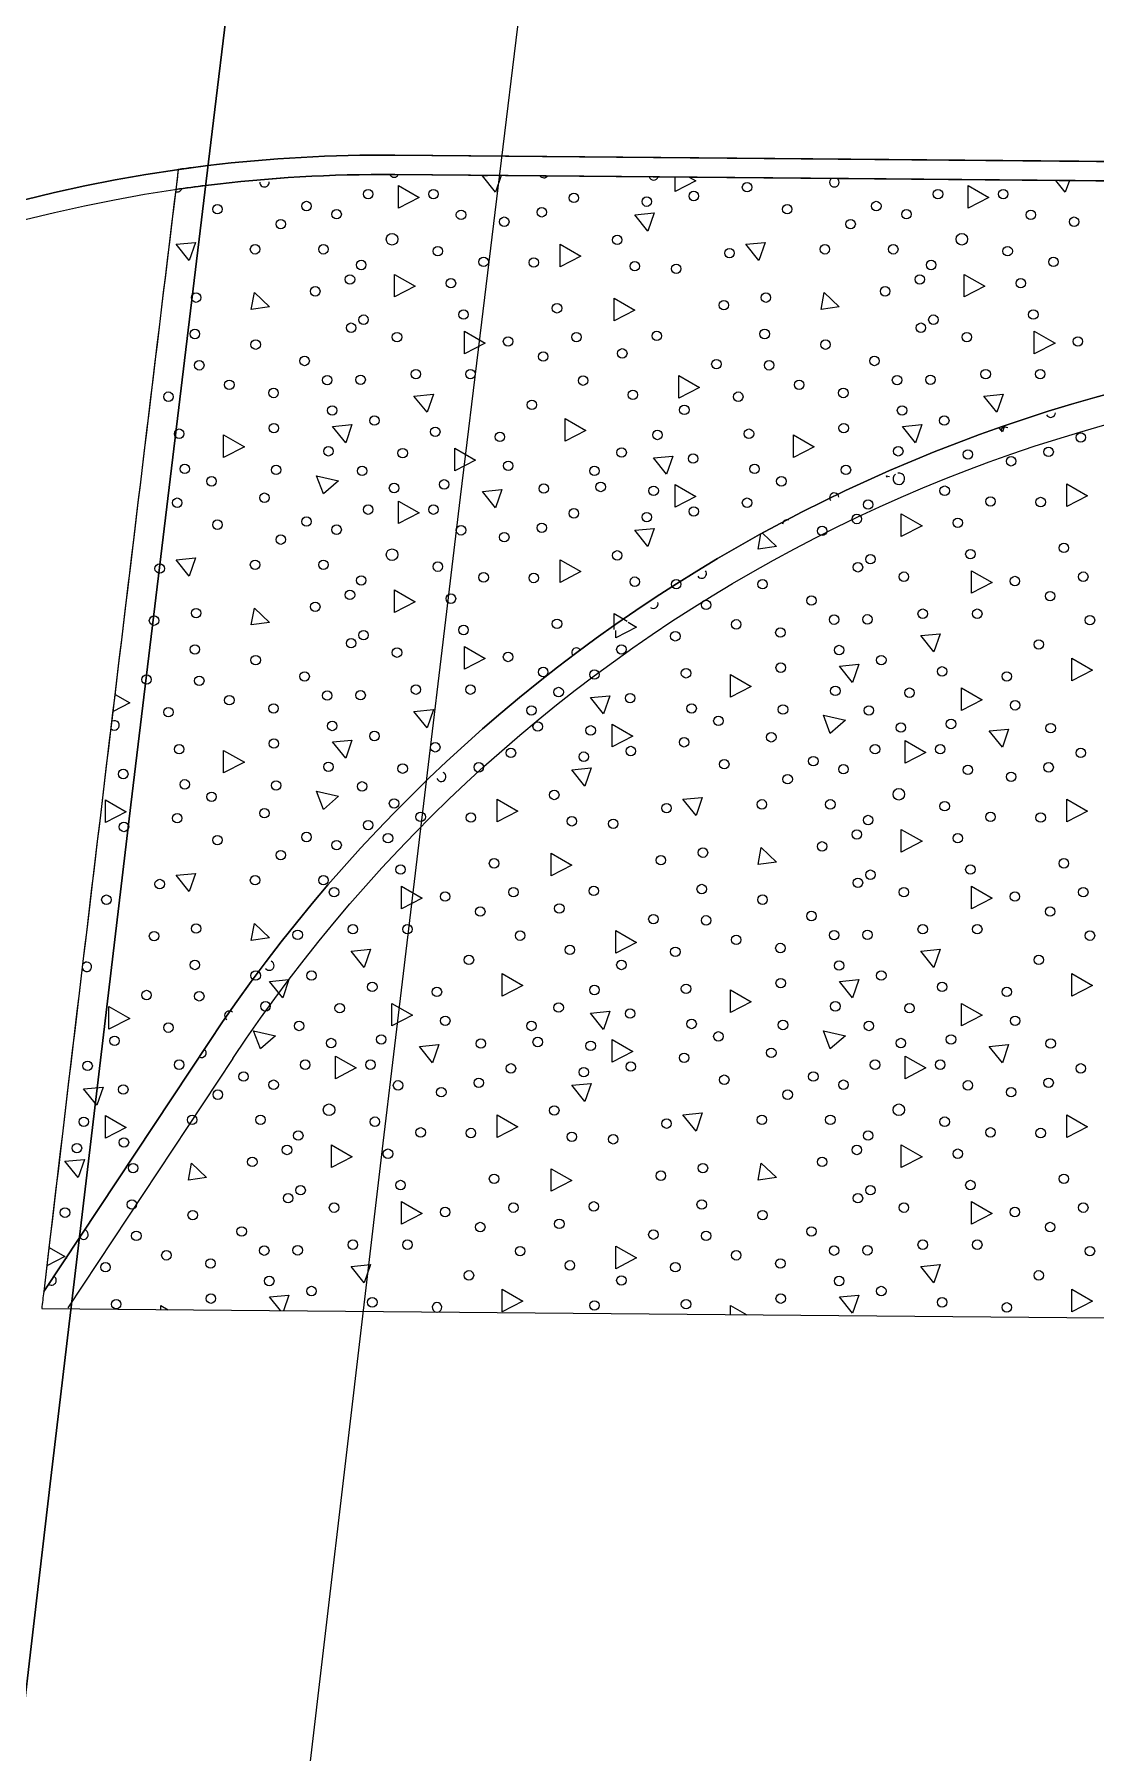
# Model space of a CAD drawing. Extents: x 2536801 to 2538856, y 7112140 to 7131569.
# Drawn here: x 2538211.4 to 2538247.9, y 7129080.9 to 7129140 of the extents above; entities that cross this region are included whole.
import ezdxf

# ---------------------------------------------------------------- set-up
doc = ezdxf.new("R2010")
doc.units = 0
doc.header["$LTSCALE"] = 100
doc.header["$MEASUREMENT"] = 0
for name, color, linetype, lineweight in [('D_BOC_XST', 4, 'Continuous', 13), ('D_EOS_ML', 7, 'Continuous', 30), ('D_EOT_ML', 7, 'Continuous', 13), ('D_FOC_XST', 4, 'Continuous', 30), ('D_RIPRAP_1', 7, 'Continuous', 0)]:
    doc.layers.add(name, color=color, linetype=linetype, lineweight=lineweight)

msp = doc.modelspace()

# ---------------------------------------------------------------- linework, layer by layer
at = {"layer": 'D_BOC_XST', "lineweight": 0}
msp.add_line((2538223.747, 7129135.167), (2538357.661, 7129133.989), dxfattribs=at)
at = {"layer": 'D_BOC_XST', "lineweight": 0, "flags": 128}
msp.add_lwpolyline([(2538357.661, 7129133.989), (2538223.748, 7129135.167)], dxfattribs=at)
at = {"layer": 'D_BOC_XST', "lineweight": 0, "extrusion": (0, 0, -1)}
for start, end in [(82.92918, 90.50456), (6.69693, 82.92918)]:
    msp.add_arc((-2538223.313, 7129085.836), 49.333, start, end, dxfattribs=at)
at = {"layer": 'D_BOC_XST', "lineweight": 0}
msp.add_arc((2538223.313, 7129085.836), 49.333, 89.49544, 97.07082, dxfattribs=at)
at = {"layer": 'D_EOS_ML', "extrusion": (0, 0, -1)}
for radius, start, end in [(11515, 1.8249254, 11.5299872), (11597, 2.4104599, 9.790869)]:
    msp.add_arc((-2549729.581, 7127736.073), radius, start, end, dxfattribs=at)
at = {"layer": 'D_EOT_ML', "extrusion": (0, 0, -1)}
for radius, start, end in [(11527, 1.8249254, 11.5299872), (11587, 2.5612782, 9.6484591)]:
    msp.add_arc((-2549729.581, 7127736.073), radius, start, end, dxfattribs=at)
at = {"layer": 'D_FOC_XST'}
msp.add_line((2538223.754, 7129135.834), (2538358.409, 7129134.649), dxfattribs=at)
at = {"layer": 'D_FOC_XST', "extrusion": (0, 0, -1)}
for start, end in [(83.11967, 90.50456), (6.69693, 83.11967)]:
    msp.add_arc((-2538223.313, 7129085.836), 50, start, end, dxfattribs=at)
at = {"layer": 'D_FOC_XST'}
msp.add_arc((2538224.194, 7129185.832), 50, 269.49544, 269.49567, dxfattribs=at)
at = {"layer": 'D_RIPRAP_1', "color": 7, "linetype": 'Continuous', "lineweight": 0}
for p, q in [((2538218.814, 7129130.524), (2538218.922, 7129131.108)), ((2538218.922, 7129131.108), (2538219.44, 7129130.612)), ((2538238.416, 7129130.524), (2538238.524, 7129131.108)), ((2538238.524, 7129131.108), (2538239.042, 7129130.612)), ((2538219.44, 7129130.612), (2538218.814, 7129130.524)), ((2538239.042, 7129130.612), (2538238.416, 7129130.524)), ((2538236.25, 7129122.28), (2538236.346, 7129122.803)), ((2538236.395, 7129122.828), (2538236.876, 7129122.368)), ((2538236.876, 7129122.368), (2538236.25, 7129122.28)), ((2538218.814, 7129119.668), (2538218.922, 7129120.252)), ((2538219.44, 7129119.756), (2538218.814, 7129119.668)), ((2538218.922, 7129120.252), (2538219.44, 7129119.756)), ((2538236.25, 7129111.424), (2538236.358, 7129112.008)), ((2538236.876, 7129111.512), (2538236.25, 7129111.424)), ((2538236.358, 7129112.008), (2538236.876, 7129111.512)), ((2538218.814, 7129108.812), (2538218.922, 7129109.396)), ((2538218.922, 7129109.396), (2538219.44, 7129108.9)), ((2538219.44, 7129108.9), (2538218.814, 7129108.812)), ((2538218.181, 7129104.748), (2538212.506, 7129096.176)), ((2538216.648, 7129100.568), (2538216.756, 7129101.152)), ((2538216.756, 7129101.152), (2538217.274, 7129100.656)), ((2538236.25, 7129100.568), (2538236.358, 7129101.152)), ((2538236.358, 7129101.152), (2538236.876, 7129100.656)), ((2538217.274, 7129100.656), (2538216.648, 7129100.568)), ((2538236.876, 7129100.656), (2538236.25, 7129100.568))]:
    msp.add_line(p, q, dxfattribs=at)
at = {"layer": 'D_RIPRAP_1', "color": 7, "linetype": 'Continuous', "lineweight": 0, "flags": 128}
for points in [[(2538358.409, 7129134.649), (2538223.754, 7129135.834, -0.000001), (2538223.754, 7129135.834), (2538223.754, 7129135.834, 0.032234), (2538217.324, 7129135.476, 0.005162), (2538216.3, 7129135.342, 0.000015), (2538216.217, 7129134.656, -0.005237), (2538217.241, 7129134.794, -0.033064), (2538223.747, 7129135.167), (2538223.747, 7129135.167, 0), (2538223.748, 7129135.167), (2538223.748, 7129135.167), (2538223.747, 7129135.167, 0.000001), (2538223.747, 7129135.167), (2538223.747, 7129135.167, 0.033064), (2538217.241, 7129134.794, 0.005237), (2538216.217, 7129134.656, 0.000823), (2538211.673, 7129096.728), (2538217.347, 7129105.3, -0.253968), (2538262.85, 7129129.49), (2538358.357, 7129128.649, -0.25617)], [(2538357.661, 7129133.989), (2538223.748, 7129135.167), (2538223.748, 7129135.167, 0), (2538223.748, 7129135.167), (2538223.748, 7129135.167, 0), (2538223.747, 7129135.167), (2538223.748, 7129135.167), (2538223.748, 7129135.167), (2538357.661, 7129133.989, -0.264232)]]:
    msp.add_lwpolyline(points, format="xyb", dxfattribs=at)
for points in [[(2538416.221, 7129084.409, 0.088771), (2538408.941, 7129104.255, 0.264232), (2538357.661, 7129133.989), (2538223.748, 7129135.167, 0.000001), (2538223.748, 7129135.167), (2538223.747, 7129135.167, 0.000001), (2538223.747, 7129135.167, 0.033064), (2538217.241, 7129134.794, 0.005237), (2538216.217, 7129134.656, 0.000823), (2538211.673, 7129096.728), (2538217.347, 7129105.3, -0.253968), (2538262.85, 7129129.49), (2538358.357, 7129128.649, -0.25617), (2538403.665, 7129103.284), (2538408.851, 7129094.993, 0.000013), (2538408.781, 7129094.41, 0.000198), (2538407.706, 7129085.424)], [(2538211.673, 7129096.728, 0.000013), (2538211.604, 7129096.145), (2538408.781, 7129094.41, -0.000013), (2538408.851, 7129094.993), (2538403.665, 7129103.284, 0.25617), (2538358.357, 7129128.649), (2538262.85, 7129129.49, 0.253968), (2538217.347, 7129105.3)], [(2538211.673, 7129096.728, 0.000013), (2538211.604, 7129096.145), (2538408.781, 7129094.41, -0.000013), (2538408.851, 7129094.993), (2538403.665, 7129103.284, 0.25617), (2538358.357, 7129128.649), (2538262.85, 7129129.49, 0.253968), (2538217.347, 7129105.3)]]:
    msp.add_lwpolyline(points, format="xyb", close=True, dxfattribs=at)
for points in [[(2538227.413, 7129135.135), (2538227.214, 7129134.56), (2538226.762, 7129135.122), (2538226.94, 7129135.139)], [(2538233.882, 7129135.078), (2538234.108, 7129134.948), (2538233.396, 7129134.58), (2538233.396, 7129135.082)], [(2538246.955, 7129134.963), (2538246.816, 7129134.56), (2538246.489, 7129134.967)], [(2538244.72, 7129126.52), (2538244.65, 7129126.316), (2538244.547, 7129126.443)], [(2538240.682, 7129124.748), (2538240.66, 7129124.806), (2538240.765, 7129124.782)], [(2538231.292, 7129119.509), (2538231.292, 7129120.058), (2538231.749, 7129119.795)], [(2538231.782, 7129119.761), (2538232.066, 7129119.598), (2538231.354, 7129119.23), (2538231.354, 7129119.476)], [(2538214.134, 7129117.272), (2538214.63, 7129116.986), (2538214.065, 7129116.694)], [(2538211.855, 7129098.251), (2538212.402, 7129097.936), (2538211.779, 7129097.614)], [(2538212.446, 7129097.896), (2538212.464, 7129097.886), (2538212.426, 7129097.867)], [(2538215.696, 7129096.109), (2538215.696, 7129096.254), (2538215.95, 7129096.107)], [(2538219.82, 7129096.073), (2538219.442, 7129096.544), (2538220.11, 7129096.608), (2538219.925, 7129096.072)], [(2538235.298, 7129095.937), (2538235.298, 7129096.254), (2538235.857, 7129095.932)]]:
    msp.add_lwpolyline(points, dxfattribs=at)
for points in [[(2538223.874, 7129134.012), (2538223.874, 7129134.79), (2538224.586, 7129134.38)], [(2538243.476, 7129134.012), (2538243.476, 7129134.79), (2538244.188, 7129134.38)], [(2538232.006, 7129133.784), (2538232.674, 7129133.848), (2538232.458, 7129133.222)], [(2538216.224, 7129132.77), (2538216.892, 7129132.834), (2538216.676, 7129132.208)], [(2538229.436, 7129131.992), (2538229.436, 7129132.77), (2538230.148, 7129132.36)], [(2538235.826, 7129132.77), (2538236.494, 7129132.834), (2538236.278, 7129132.208)], [(2538223.738, 7129130.956), (2538223.738, 7129131.734), (2538224.45, 7129131.324)], [(2538243.34, 7129130.956), (2538243.34, 7129131.734), (2538244.052, 7129131.324)], [(2538231.292, 7129130.136), (2538231.292, 7129130.914), (2538232.004, 7129130.504)], [(2538226.148, 7129129.002), (2538226.148, 7129129.78), (2538226.86, 7129129.37)], [(2538245.75, 7129129.002), (2538245.75, 7129129.78), (2538246.462, 7129129.37)], [(2538233.52, 7129127.474), (2538233.52, 7129128.252), (2538234.232, 7129127.842)], [(2538224.41, 7129127.548), (2538225.078, 7129127.612), (2538224.862, 7129126.986)], [(2538244.012, 7129127.548), (2538244.68, 7129127.612), (2538244.464, 7129126.986)], [(2538221.608, 7129126.5), (2538222.276, 7129126.564), (2538222.06, 7129125.938)], [(2538229.608, 7129125.992), (2538229.608, 7129126.77), (2538230.32, 7129126.36)], [(2538241.21, 7129126.5), (2538241.878, 7129126.564), (2538241.662, 7129125.938)], [(2538217.862, 7129125.432), (2538217.862, 7129126.21), (2538218.574, 7129125.8)], [(2538225.81, 7129124.97), (2538225.81, 7129125.748), (2538226.522, 7129125.338)], [(2538237.464, 7129125.432), (2538237.464, 7129126.21), (2538238.176, 7129125.8)], [(2538232.646, 7129125.416), (2538233.314, 7129125.48), (2538233.098, 7129124.854)], [(2538221.296, 7129124.18), (2538221.058, 7129124.806), (2538221.814, 7129124.632)], [(2538233.396, 7129123.724), (2538233.396, 7129124.502), (2538234.108, 7129124.092)], [(2538246.872, 7129123.748), (2538246.872, 7129124.526), (2538247.584, 7129124.116)], [(2538223.874, 7129123.156), (2538223.874, 7129123.934), (2538224.586, 7129123.524)], [(2538226.762, 7129124.266), (2538227.43, 7129124.33), (2538227.214, 7129123.704)], [(2538241.174, 7129122.712), (2538241.174, 7129123.49), (2538241.886, 7129123.08)], [(2538232.006, 7129122.928), (2538232.674, 7129122.992), (2538232.458, 7129122.366)], [(2538216.224, 7129121.914), (2538216.892, 7129121.978), (2538216.676, 7129121.352)], [(2538229.436, 7129121.136), (2538229.436, 7129121.914), (2538230.148, 7129121.504)], [(2538243.584, 7129120.758), (2538243.584, 7129121.536), (2538244.296, 7129121.126)], [(2538223.738, 7129120.1), (2538223.738, 7129120.878), (2538224.45, 7129120.468)], [(2538241.846, 7129119.304), (2538242.514, 7129119.368), (2538242.298, 7129118.742)], [(2538226.148, 7129118.146), (2538226.148, 7129118.924), (2538226.86, 7129118.514)], [(2538235.298, 7129117.188), (2538235.298, 7129117.966), (2538236.01, 7129117.556)], [(2538239.044, 7129118.256), (2538239.712, 7129118.32), (2538239.496, 7129117.694)], [(2538247.044, 7129117.748), (2538247.044, 7129118.526), (2538247.756, 7129118.116)], [(2538243.246, 7129116.726), (2538243.246, 7129117.504), (2538243.958, 7129117.094)], [(2538224.41, 7129116.692), (2538225.078, 7129116.756), (2538224.862, 7129116.13)], [(2538230.48, 7129117.172), (2538231.148, 7129117.236), (2538230.932, 7129116.61)], [(2538231.23, 7129115.48), (2538231.23, 7129116.258), (2538231.942, 7129115.848)], [(2538238.732, 7129115.936), (2538238.494, 7129116.562), (2538239.25, 7129116.388)], [(2538221.608, 7129115.644), (2538222.276, 7129115.708), (2538222.06, 7129115.082)], [(2538241.31, 7129114.912), (2538241.31, 7129115.69), (2538242.022, 7129115.28)], [(2538244.198, 7129116.022), (2538244.866, 7129116.086), (2538244.65, 7129115.46)], [(2538217.862, 7129114.576), (2538217.862, 7129115.354), (2538218.574, 7129114.944)], [(2538229.84, 7129114.684), (2538230.508, 7129114.748), (2538230.292, 7129114.122)], [(2538221.296, 7129113.324), (2538221.058, 7129113.95), (2538221.814, 7129113.776)], [(2538213.794, 7129112.868), (2538213.794, 7129113.646), (2538214.506, 7129113.236)], [(2538227.27, 7129112.892), (2538227.27, 7129113.67), (2538227.982, 7129113.26)], [(2538233.66, 7129113.67), (2538234.328, 7129113.734), (2538234.112, 7129113.108)], [(2538246.872, 7129112.892), (2538246.872, 7129113.67), (2538247.584, 7129113.26)], [(2538241.174, 7129111.856), (2538241.174, 7129112.634), (2538241.886, 7129112.224)], [(2538229.126, 7129111.036), (2538229.126, 7129111.814), (2538229.838, 7129111.404)], [(2538216.224, 7129111.058), (2538216.892, 7129111.122), (2538216.676, 7129110.496)], [(2538223.982, 7129109.902), (2538223.982, 7129110.68), (2538224.694, 7129110.27)], [(2538243.584, 7129109.902), (2538243.584, 7129110.68), (2538244.296, 7129110.27)], [(2538231.354, 7129108.374), (2538231.354, 7129109.152), (2538232.066, 7129108.742)], [(2538222.244, 7129108.448), (2538222.912, 7129108.512), (2538222.696, 7129107.886)], [(2538241.846, 7129108.448), (2538242.514, 7129108.512), (2538242.298, 7129107.886)], [(2538219.442, 7129107.4), (2538220.11, 7129107.464), (2538219.894, 7129106.838)], [(2538227.442, 7129106.892), (2538227.442, 7129107.67), (2538228.154, 7129107.26)], [(2538239.044, 7129107.4), (2538239.712, 7129107.464), (2538239.496, 7129106.838)], [(2538247.044, 7129106.892), (2538247.044, 7129107.67), (2538247.756, 7129107.26)], [(2538235.298, 7129106.332), (2538235.298, 7129107.11), (2538236.01, 7129106.7)], [(2538213.918, 7129105.762), (2538213.918, 7129106.54), (2538214.63, 7129106.13)], [(2538223.644, 7129105.87), (2538223.644, 7129106.648), (2538224.356, 7129106.238)], [(2538230.48, 7129106.316), (2538231.148, 7129106.38), (2538230.932, 7129105.754)], [(2538243.246, 7129105.87), (2538243.246, 7129106.648), (2538243.958, 7129106.238)], [(2538219.13, 7129105.08), (2538218.892, 7129105.706), (2538219.648, 7129105.532)], [(2538238.732, 7129105.08), (2538238.494, 7129105.706), (2538239.25, 7129105.532)], [(2538224.596, 7129105.166), (2538225.264, 7129105.23), (2538225.048, 7129104.604)], [(2538231.23, 7129104.624), (2538231.23, 7129105.402), (2538231.942, 7129104.992)], [(2538244.198, 7129105.166), (2538244.866, 7129105.23), (2538244.65, 7129104.604)], [(2538221.708, 7129104.056), (2538221.708, 7129104.834), (2538222.42, 7129104.424)], [(2538241.31, 7129104.056), (2538241.31, 7129104.834), (2538242.022, 7129104.424)], [(2538213.044, 7129103.704), (2538213.712, 7129103.768), (2538213.496, 7129103.142)], [(2538229.84, 7129103.828), (2538230.508, 7129103.892), (2538230.292, 7129103.266)], [(2538213.794, 7129102.012), (2538213.794, 7129102.79), (2538214.506, 7129102.38)], [(2538227.27, 7129102.036), (2538227.27, 7129102.814), (2538227.982, 7129102.404)], [(2538233.66, 7129102.814), (2538234.328, 7129102.878), (2538234.112, 7129102.252)], [(2538246.872, 7129102.036), (2538246.872, 7129102.814), (2538247.584, 7129102.404)], [(2538221.572, 7129101), (2538221.572, 7129101.778), (2538222.284, 7129101.368)], [(2538241.174, 7129101), (2538241.174, 7129101.778), (2538241.886, 7129101.368)], [(2538212.404, 7129101.216), (2538213.072, 7129101.28), (2538212.856, 7129100.654)], [(2538229.126, 7129100.18), (2538229.126, 7129100.958), (2538229.838, 7129100.548)], [(2538223.982, 7129099.046), (2538223.982, 7129099.824), (2538224.694, 7129099.414)], [(2538243.584, 7129099.046), (2538243.584, 7129099.824), (2538244.296, 7129099.414)], [(2538231.354, 7129097.518), (2538231.354, 7129098.296), (2538232.066, 7129097.886)], [(2538222.244, 7129097.592), (2538222.912, 7129097.656), (2538222.696, 7129097.03)], [(2538241.846, 7129097.592), (2538242.514, 7129097.656), (2538242.298, 7129097.03)], [(2538227.442, 7129096.036), (2538227.442, 7129096.814), (2538228.154, 7129096.404)], [(2538247.044, 7129096.036), (2538247.044, 7129096.814), (2538247.756, 7129096.404)], [(2538239.044, 7129096.544), (2538239.712, 7129096.608), (2538239.496, 7129095.982)]]:
    msp.add_lwpolyline(points, close=True, dxfattribs=at)
at = {"layer": 'D_RIPRAP_1', "color": 7, "linetype": 'Continuous', "lineweight": 0}
for centre, radius in [((2538222.834, 7129134.494), 0.163), ((2538225.078, 7129134.494), 0.163), ((2538229.912, 7129134.366), 0.163), ((2538234.034, 7129134.43), 0.163), ((2538235.868, 7129134.732), 0.163), ((2538242.436, 7129134.494), 0.163), ((2538244.68, 7129134.494), 0.163), ((2538217.648, 7129133.976), 0.163), ((2538220.712, 7129134.084), 0.163), ((2538221.748, 7129133.804), 0.163), ((2538226.028, 7129133.782), 0.163), ((2538228.806, 7129133.87), 0.163), ((2538232.418, 7129134.236), 0.163), ((2538237.25, 7129133.976), 0.163), ((2538240.314, 7129134.084), 0.163), ((2538241.35, 7129133.804), 0.163), ((2538245.63, 7129133.782), 0.163), ((2538219.828, 7129133.462), 0.163), ((2538227.516, 7129133.546), 0.163), ((2538239.43, 7129133.462), 0.163), ((2538247.118, 7129133.546), 0.163), ((2538218.942, 7129132.596), 0.163), ((2538221.296, 7129132.596), 0.163), ((2538223.654, 7129132.942), 0.199), ((2538231.402, 7129132.92), 0.163), ((2538238.544, 7129132.596), 0.163), ((2538240.898, 7129132.596), 0.163), ((2538243.256, 7129132.942), 0.199), ((2538222.596, 7129132.056), 0.163), ((2538225.23, 7129132.532), 0.163), ((2538226.806, 7129132.164), 0.163), ((2538228.532, 7129132.142), 0.163), ((2538232.006, 7129132.014), 0.163), ((2538235.264, 7129132.466), 0.163), ((2538242.198, 7129132.056), 0.163), ((2538244.832, 7129132.532), 0.163), ((2538246.408, 7129132.164), 0.163), ((2538222.208, 7129131.56), 0.163), ((2538225.682, 7129131.43), 0.163), ((2538233.43, 7129131.926), 0.163), ((2538241.81, 7129131.56), 0.163), ((2538245.284, 7129131.43), 0.163), ((2538216.914, 7129130.934), 0.163), ((2538221.014, 7129131.15), 0.163), ((2538236.516, 7129130.934), 0.163), ((2538240.616, 7129131.15), 0.163), ((2538226.114, 7129130.352), 0.163), ((2538229.33, 7129130.566), 0.163), ((2538235.07, 7129130.674), 0.163), ((2538245.716, 7129130.352), 0.163), ((2538216.872, 7129129.682), 0.163), ((2538222.246, 7129129.898), 0.163), ((2538222.676, 7129130.174), 0.163), ((2538232.762, 7129129.618), 0.163), ((2538236.474, 7129129.682), 0.163), ((2538241.848, 7129129.898), 0.163), ((2538242.278, 7129130.174), 0.163), ((2538218.964, 7129129.316), 0.163), ((2538223.826, 7129129.574), 0.163), ((2538227.646, 7129129.424), 0.163), ((2538229.998, 7129129.574), 0.163), ((2538231.576, 7129129.014), 0.163), ((2538238.566, 7129129.316), 0.163), ((2538243.428, 7129129.574), 0.163), ((2538247.248, 7129129.424), 0.163), ((2538217.024, 7129128.604), 0.163), ((2538220.648, 7129128.754), 0.163), ((2538228.856, 7129128.906), 0.163), ((2538234.812, 7129128.646), 0.163), ((2538236.626, 7129128.604), 0.163), ((2538240.25, 7129128.754), 0.163), ((2538218.058, 7129127.934), 0.163), ((2538221.426, 7129128.096), 0.163), ((2538222.574, 7129128.106), 0.163), ((2538224.474, 7129128.3), 0.163), ((2538226.352, 7129128.3), 0.163), ((2538230.228, 7129128.078), 0.163), ((2538237.66, 7129127.934), 0.163), ((2538241.028, 7129128.096), 0.163), ((2538242.176, 7129128.106), 0.163), ((2538244.076, 7129128.3), 0.163), ((2538245.954, 7129128.3), 0.163), ((2538215.964, 7129127.524), 0.163), ((2538219.578, 7129127.652), 0.163), ((2538228.466, 7129127.244), 0.163), ((2538231.94, 7129127.588), 0.163), ((2538235.566, 7129127.524), 0.163), ((2538239.18, 7129127.652), 0.163), ((2538221.598, 7129127.05), 0.163), ((2538223.05, 7129126.704), 0.163), ((2538233.71, 7129127.07), 0.163), ((2538241.2, 7129127.05), 0.163), ((2538242.652, 7129126.704), 0.163), ((2538216.332, 7129126.25), 0.163), ((2538219.59, 7129126.444), 0.163), ((2538225.142, 7129126.316), 0.163), ((2538227.366, 7129126.142), 0.163), ((2538232.784, 7129126.208), 0.163), ((2538235.934, 7129126.25), 0.163), ((2538239.192, 7129126.444), 0.163), ((2538247.348, 7129126.122), 0.163), ((2538221.468, 7129125.646), 0.163), ((2538224.02, 7129125.582), 0.163), ((2538231.552, 7129125.604), 0.163), ((2538241.07, 7129125.646), 0.163), ((2538243.464, 7129125.538), 0.163), ((2538246.242, 7129125.626), 0.163), ((2538216.524, 7129125.04), 0.163), ((2538219.668, 7129125.004), 0.163), ((2538222.624, 7129124.97), 0.163), ((2538227.652, 7129125.148), 0.163), ((2538230.618, 7129124.97), 0.163), ((2538234.012, 7129125.396), 0.163), ((2538236.126, 7129125.04), 0.163), ((2538239.27, 7129125.004), 0.163), ((2538244.952, 7129125.302), 0.163), ((2538217.446, 7129124.612), 0.163), ((2538223.724, 7129124.382), 0.163), ((2538225.448, 7129124.506), 0.163), ((2538228.876, 7129124.364), 0.163), ((2538230.832, 7129124.418), 0.163), ((2538232.654, 7129124.286), 0.163), ((2538237.048, 7129124.612), 0.163), ((2538242.666, 7129124.288), 0.163), ((2538216.266, 7129123.876), 0.163), ((2538219.266, 7129124.048), 0.163), ((2538235.868, 7129123.876), 0.163), ((2538240.032, 7129123.812), 0.163), ((2538244.242, 7129123.92), 0.163), ((2538245.968, 7129123.898), 0.163), ((2538217.648, 7129123.12), 0.163), ((2538220.712, 7129123.228), 0.163), ((2538222.834, 7129123.638), 0.163), ((2538225.078, 7129123.638), 0.163), ((2538229.912, 7129123.51), 0.163), ((2538232.418, 7129123.38), 0.163), ((2538234.034, 7129123.574), 0.163), ((2538239.644, 7129123.316), 0.163), ((2538243.118, 7129123.186), 0.163), ((2538219.828, 7129122.606), 0.163), ((2538221.748, 7129122.948), 0.163), ((2538226.028, 7129122.926), 0.163), ((2538227.516, 7129122.69), 0.163), ((2538228.806, 7129123.014), 0.163), ((2538238.45, 7129122.906), 0.163), ((2538223.654, 7129122.086), 0.199), ((2538231.402, 7129122.064), 0.163), ((2538240.112, 7129121.93), 0.163), ((2538243.55, 7129122.108), 0.163), ((2538246.766, 7129122.322), 0.163), ((2538215.662, 7129121.61), 0.163), ((2538218.942, 7129121.74), 0.163), ((2538221.296, 7129121.74), 0.163), ((2538225.23, 7129121.676), 0.163), ((2538239.682, 7129121.654), 0.163), ((2538241.262, 7129121.33), 0.163), ((2538247.434, 7129121.33), 0.163), ((2538222.596, 7129121.2), 0.163), ((2538226.806, 7129121.308), 0.163), ((2538228.532, 7129121.286), 0.163), ((2538232.006, 7129121.158), 0.163), ((2538233.43, 7129121.07), 0.163), ((2538236.4, 7129121.072), 0.163), ((2538245.082, 7129121.18), 0.163), ((2538221.014, 7129120.294), 0.163), ((2538222.208, 7129120.704), 0.163), ((2538225.682, 7129120.574), 0.163), ((2538234.46, 7129120.36), 0.163), ((2538238.084, 7129120.51), 0.163), ((2538246.292, 7129120.662), 0.163), ((2538215.468, 7129119.818), 0.163), ((2538216.914, 7129120.078), 0.163), ((2538229.33, 7129119.71), 0.163), ((2538235.494, 7129119.69), 0.163), ((2538238.862, 7129119.852), 0.163), ((2538240.01, 7129119.862), 0.163), ((2538241.91, 7129120.056), 0.163), ((2538243.788, 7129120.056), 0.163), ((2538247.664, 7129119.834), 0.163), ((2538222.246, 7129119.042), 0.163), ((2538222.676, 7129119.318), 0.163), ((2538226.114, 7129119.496), 0.163), ((2538233.4, 7129119.28), 0.163), ((2538237.014, 7129119.408), 0.163), ((2538245.902, 7129119), 0.163), ((2538216.872, 7129118.826), 0.163), ((2538218.964, 7129118.46), 0.163), ((2538223.826, 7129118.718), 0.163), ((2538227.646, 7129118.568), 0.163), ((2538231.544, 7129118.826), 0.163), ((2538239.034, 7129118.806), 0.163), ((2538240.486, 7129118.46), 0.163), ((2538215.21, 7129117.79), 0.163), ((2538220.648, 7129117.898), 0.163), ((2538228.856, 7129118.05), 0.163), ((2538230.618, 7129117.964), 0.163), ((2538233.768, 7129118.006), 0.163), ((2538237.026, 7129118.2), 0.163), ((2538242.578, 7129118.072), 0.163), ((2538244.802, 7129117.898), 0.163), ((2538217.024, 7129117.748), 0.163), ((2538221.426, 7129117.24), 0.163), ((2538222.574, 7129117.25), 0.163), ((2538224.474, 7129117.444), 0.163), ((2538226.352, 7129117.444), 0.163), ((2538229.386, 7129117.36), 0.163), ((2538238.904, 7129117.402), 0.163), ((2538241.456, 7129117.338), 0.163), ((2538215.964, 7129116.668), 0.163), ((2538218.058, 7129117.078), 0.163), ((2538219.578, 7129116.796), 0.163), ((2538228.452, 7129116.726), 0.163), ((2538231.846, 7129117.152), 0.163), ((2538233.96, 7129116.796), 0.163), ((2538237.104, 7129116.76), 0.163), ((2538240.06, 7129116.726), 0.163), ((2538245.088, 7129116.904), 0.163), ((2538221.598, 7129116.194), 0.163), ((2538228.666, 7129116.174), 0.163), ((2538230.488, 7129116.042), 0.163), ((2538234.882, 7129116.368), 0.163), ((2538241.16, 7129116.138), 0.163), ((2538242.884, 7129116.262), 0.163), ((2538246.312, 7129116.12), 0.163), ((2538219.59, 7129115.588), 0.163), ((2538223.05, 7129115.848), 0.163), ((2538225.142, 7129115.46), 0.163), ((2538233.702, 7129115.632), 0.163), ((2538236.702, 7129115.804), 0.163), ((2538216.332, 7129115.394), 0.163), ((2538227.746, 7129115.266), 0.163), ((2538230.252, 7129115.136), 0.163), ((2538231.868, 7129115.33), 0.163), ((2538235.084, 7129114.876), 0.163), ((2538238.148, 7129114.984), 0.163), ((2538240.27, 7129115.394), 0.163), ((2538242.514, 7129115.394), 0.163), ((2538247.348, 7129115.266), 0.163), ((2538214.41, 7129114.54), 0.163), ((2538221.468, 7129114.79), 0.163), ((2538224.02, 7129114.726), 0.163), ((2538226.64, 7129114.77), 0.163), ((2538237.264, 7129114.362), 0.163), ((2538239.184, 7129114.704), 0.163), ((2538243.464, 7129114.682), 0.163), ((2538244.952, 7129114.446), 0.163), ((2538246.242, 7129114.77), 0.163), ((2538216.524, 7129114.184), 0.163), ((2538217.446, 7129113.756), 0.163), ((2538219.668, 7129114.148), 0.163), ((2538222.624, 7129114.114), 0.163), ((2538229.236, 7129113.82), 0.163), ((2538241.09, 7129113.842), 0.199), ((2538219.266, 7129113.192), 0.163), ((2538223.724, 7129113.526), 0.163), ((2538224.64, 7129113.064), 0.163), ((2538233.098, 7129113.366), 0.163), ((2538236.378, 7129113.496), 0.163), ((2538238.732, 7129113.496), 0.163), ((2538242.666, 7129113.432), 0.163), ((2538244.242, 7129113.064), 0.163), ((2538214.432, 7129112.718), 0.163), ((2538216.266, 7129113.02), 0.163), ((2538222.834, 7129112.782), 0.163), ((2538226.366, 7129113.042), 0.163), ((2538229.84, 7129112.914), 0.163), ((2538231.264, 7129112.826), 0.163), ((2538239.644, 7129112.46), 0.163), ((2538240.032, 7129112.956), 0.163), ((2538245.968, 7129113.042), 0.163), ((2538217.648, 7129112.264), 0.163), ((2538220.712, 7129112.372), 0.163), ((2538221.748, 7129112.092), 0.163), ((2538223.516, 7129112.33), 0.163), ((2538238.45, 7129112.05), 0.163), ((2538243.118, 7129112.33), 0.163), ((2538219.828, 7129111.75), 0.163), ((2538227.164, 7129111.466), 0.163), ((2538232.904, 7129111.574), 0.163), ((2538234.35, 7129111.834), 0.163), ((2538246.766, 7129111.466), 0.163), ((2538215.662, 7129110.754), 0.163), ((2538218.942, 7129110.884), 0.163), ((2538221.296, 7129110.884), 0.163), ((2538223.948, 7129111.252), 0.163), ((2538239.682, 7129110.798), 0.163), ((2538240.112, 7129111.074), 0.163), ((2538243.55, 7129111.252), 0.163), ((2538213.828, 7129110.214), 0.163), ((2538221.66, 7129110.474), 0.163), ((2538225.48, 7129110.324), 0.163), ((2538227.832, 7129110.474), 0.163), ((2538230.596, 7129110.518), 0.163), ((2538234.308, 7129110.582), 0.163), ((2538236.4, 7129110.216), 0.163), ((2538241.262, 7129110.474), 0.163), ((2538245.082, 7129110.324), 0.163), ((2538247.434, 7129110.474), 0.163), ((2538226.69, 7129109.806), 0.163), ((2538229.41, 7129109.914), 0.163), ((2538232.646, 7129109.546), 0.163), ((2538234.46, 7129109.504), 0.163), ((2538238.084, 7129109.654), 0.163), ((2538246.292, 7129109.806), 0.163), ((2538215.468, 7129108.962), 0.163), ((2538216.914, 7129109.222), 0.163), ((2538220.408, 7129109.006), 0.163), ((2538222.308, 7129109.2), 0.163), ((2538224.186, 7129109.2), 0.163), ((2538228.062, 7129108.978), 0.163), ((2538238.862, 7129108.996), 0.163), ((2538240.01, 7129109.006), 0.163), ((2538241.91, 7129109.2), 0.163), ((2538243.788, 7129109.2), 0.163), ((2538247.664, 7129108.978), 0.163), ((2538229.774, 7129108.488), 0.163), ((2538233.4, 7129108.424), 0.163), ((2538235.494, 7129108.834), 0.163), ((2538237.014, 7129108.552), 0.163), ((2538216.872, 7129107.97), 0.163), ((2538226.3, 7129108.144), 0.163), ((2538231.544, 7129107.97), 0.163), ((2538239.034, 7129107.95), 0.163), ((2538245.902, 7129108.144), 0.163), ((2538218.964, 7129107.604), 0.163), ((2538220.884, 7129107.604), 0.163), ((2538222.976, 7129107.216), 0.163), ((2538233.768, 7129107.15), 0.163), ((2538237.026, 7129107.344), 0.163), ((2538240.486, 7129107.604), 0.163), ((2538242.578, 7129107.216), 0.163), ((2538215.21, 7129106.934), 0.163), ((2538217.024, 7129106.892), 0.163), ((2538219.302, 7129106.546), 0.163), ((2538225.2, 7129107.042), 0.163), ((2538230.618, 7129107.108), 0.163), ((2538238.904, 7129106.546), 0.163), ((2538244.802, 7129107.042), 0.163), ((2538221.854, 7129106.482), 0.163), ((2538225.486, 7129106.048), 0.163), ((2538229.386, 7129106.504), 0.163), ((2538231.846, 7129106.296), 0.163), ((2538241.456, 7129106.482), 0.163), ((2538245.088, 7129106.048), 0.163), ((2538214.108, 7129105.358), 0.163), ((2538215.964, 7129105.812), 0.163), ((2538220.458, 7129105.87), 0.163), ((2538223.282, 7129105.406), 0.163), ((2538228.452, 7129105.87), 0.163), ((2538233.96, 7129105.94), 0.163), ((2538234.882, 7129105.512), 0.163), ((2538237.104, 7129105.904), 0.163), ((2538240.06, 7129105.87), 0.163), ((2538242.884, 7129105.406), 0.163), ((2538221.558, 7129105.282), 0.163), ((2538226.71, 7129105.264), 0.163), ((2538228.666, 7129105.318), 0.163), ((2538230.488, 7129105.186), 0.163), ((2538233.702, 7129104.776), 0.163), ((2538236.702, 7129104.948), 0.163), ((2538241.16, 7129105.282), 0.163), ((2538246.312, 7129105.264), 0.163), ((2538213.182, 7129104.496), 0.163), ((2538216.332, 7129104.538), 0.163), ((2538220.668, 7129104.538), 0.163), ((2538222.912, 7129104.538), 0.163), ((2538227.746, 7129104.41), 0.163), ((2538230.252, 7129104.28), 0.163), ((2538231.868, 7129104.474), 0.163), ((2538240.27, 7129104.538), 0.163), ((2538242.514, 7129104.538), 0.163), ((2538247.348, 7129104.41), 0.163), ((2538214.41, 7129103.684), 0.163), ((2538218.546, 7129104.128), 0.163), ((2538219.582, 7129103.848), 0.163), ((2538223.862, 7129103.826), 0.163), ((2538225.35, 7129103.59), 0.163), ((2538226.64, 7129103.914), 0.163), ((2538235.084, 7129104.02), 0.163), ((2538238.148, 7129104.128), 0.163), ((2538239.184, 7129103.848), 0.163), ((2538243.464, 7129103.826), 0.163), ((2538244.952, 7129103.59), 0.163), ((2538246.242, 7129103.914), 0.163), ((2538217.662, 7129103.506), 0.163), ((2538221.488, 7129102.986), 0.199), ((2538237.264, 7129103.506), 0.163), ((2538241.09, 7129102.986), 0.199), ((2538213.052, 7129102.574), 0.163), ((2538216.776, 7129102.64), 0.163), ((2538219.13, 7129102.64), 0.163), ((2538223.064, 7129102.576), 0.163), ((2538229.236, 7129102.964), 0.163), ((2538233.098, 7129102.51), 0.163), ((2538236.378, 7129102.64), 0.163), ((2538238.732, 7129102.64), 0.163), ((2538242.666, 7129102.576), 0.163), ((2538214.432, 7129101.862), 0.163), ((2538220.43, 7129102.1), 0.163), ((2538224.64, 7129102.208), 0.163), ((2538226.366, 7129102.186), 0.163), ((2538229.84, 7129102.058), 0.163), ((2538231.264, 7129101.97), 0.163), ((2538240.032, 7129102.1), 0.163), ((2538244.242, 7129102.208), 0.163), ((2538245.968, 7129102.186), 0.163), ((2538212.816, 7129101.668), 0.163), ((2538220.042, 7129101.604), 0.163), ((2538223.516, 7129101.474), 0.163), ((2538239.644, 7129101.604), 0.163), ((2538243.118, 7129101.474), 0.163), ((2538214.748, 7129100.978), 0.163), ((2538218.848, 7129101.194), 0.163), ((2538232.904, 7129100.718), 0.163), ((2538234.35, 7129100.978), 0.163), ((2538238.45, 7129101.194), 0.163), ((2538220.51, 7129100.218), 0.163), ((2538223.948, 7129100.396), 0.163), ((2538227.164, 7129100.61), 0.163), ((2538240.112, 7129100.218), 0.163), ((2538243.55, 7129100.396), 0.163), ((2538246.766, 7129100.61), 0.163), ((2538212.404, 7129099.446), 0.163), ((2538214.706, 7129099.726), 0.163), ((2538220.08, 7129099.942), 0.163), ((2538221.66, 7129099.618), 0.163), ((2538225.48, 7129099.468), 0.163), ((2538227.832, 7129099.618), 0.163), ((2538230.596, 7129099.662), 0.163), ((2538234.308, 7129099.726), 0.163), ((2538239.682, 7129099.942), 0.163), ((2538241.262, 7129099.618), 0.163), ((2538245.082, 7129099.468), 0.163), ((2538247.434, 7129099.618), 0.163), ((2538216.798, 7129099.36), 0.163), ((2538226.69, 7129098.95), 0.163), ((2538229.41, 7129099.058), 0.163), ((2538236.4, 7129099.36), 0.163), ((2538246.292, 7129098.95), 0.163), ((2538214.858, 7129098.648), 0.163), ((2538218.482, 7129098.798), 0.163), ((2538222.308, 7129098.344), 0.163), ((2538224.186, 7129098.344), 0.163), ((2538232.646, 7129098.69), 0.163), ((2538234.46, 7129098.648), 0.163), ((2538238.084, 7129098.798), 0.163), ((2538241.91, 7129098.344), 0.163), ((2538243.788, 7129098.344), 0.163), ((2538215.892, 7129097.978), 0.163), ((2538217.412, 7129097.696), 0.163), ((2538219.26, 7129098.14), 0.163), ((2538220.408, 7129098.15), 0.163), ((2538228.062, 7129098.122), 0.163), ((2538235.494, 7129097.978), 0.163), ((2538237.014, 7129097.696), 0.163), ((2538238.862, 7129098.14), 0.163), ((2538240.01, 7129098.15), 0.163), ((2538247.664, 7129098.122), 0.163), ((2538213.798, 7129097.568), 0.163), ((2538219.432, 7129097.094), 0.163), ((2538226.3, 7129097.288), 0.163), ((2538229.774, 7129097.632), 0.163), ((2538231.544, 7129097.114), 0.163), ((2538233.4, 7129097.568), 0.163), ((2538239.034, 7129097.094), 0.163), ((2538245.902, 7129097.288), 0.163), ((2538217.424, 7129096.488), 0.163), ((2538220.884, 7129096.748), 0.163), ((2538237.026, 7129096.488), 0.163), ((2538240.486, 7129096.748), 0.163), ((2538214.166, 7129096.294), 0.163), ((2538222.976, 7129096.36), 0.163), ((2538230.618, 7129096.252), 0.163), ((2538233.768, 7129096.294), 0.163), ((2538242.578, 7129096.36), 0.163), ((2538244.802, 7129096.186), 0.163)]:
    msp.add_circle(centre, radius, dxfattribs=at)
at = {"layer": 'D_RIPRAP_1', "color": 7, "lineweight": 0}
for centre, radius, start, end in [((2549729.581, 7127736.073), 11598, 173.0705326, 173.2626543), ((2538223.313, 7129085.836), 49.333, 97.07082, 98.27099)]:
    msp.add_arc(centre, radius, start, end, dxfattribs=at)
at = {"layer": 'D_RIPRAP_1', "color": 7, "linetype": 'Continuous', "lineweight": 0}
for centre, radius, start, end in [((2538223.724, 7129135.238), 0.163, 209.50205, 333.84226), ((2538228.876, 7129135.22), 0.163, 216.41063, 322.58071), ((2538232.654, 7129135.142), 0.163, 198.53853, 340.45281), ((2538216.266, 7129134.732), 0.163, 248.88891, 342.74832), ((2538219.266, 7129134.904), 0.163, 181.1425, 5.42376), ((2538238.868, 7129134.904), 0.163, 126.58875, 52.40258), ((2538246.312, 7129126.976), 0.163, 209.95733, 358.33441), ((2538244.744, 7129126.316), 0.163, 56.49183, 168.13188), ((2538241.09, 7129124.698), 0.199, 126.75193, 101.07342), ((2538238.868, 7129124.048), 0.163, 7.75369, 216.87003), ((2538237.25, 7129123.12), 0.163, 71.94241, 172.21491), ((2538234.308, 7129121.438), 0.163, 211.73793, 35.62102), ((2538232.646, 7129120.402), 0.163, 233.02386, 14.33509), ((2538229.998, 7129118.718), 0.163, 26.10148, 220.55319), ((2538214.108, 7129116.214), 0.163, 225.20374, 121.13286), ((2538225.35, 7129114.446), 0.163, 201.26206, 65.6305), ((2538213.16, 7129107.906), 0.163, 198.56747, 147.76913), ((2538219.432, 7129107.95), 0.163, 219.82177, 65.00357), ((2538218.058, 7129106.222), 0.163, 46.24382, 236.98071), ((2538217.1, 7129104.948), 0.163, 240.68311, 52.30822), ((2538213.044, 7129098.69), 0.163, 214.7438, 78.24753), ((2538211.942, 7129097.114), 0.163, 232.45469, 60.53664), ((2538225.2, 7129096.186), 0.163, 280.46035, 258.53098)]:
    msp.add_arc(centre, radius, start, end, dxfattribs=at)
at = {"layer": 'D_RIPRAP_1', "color": 7, "linetype": 'Continuous', "lineweight": 0, "extrusion": (0, 0, -1)}
msp.add_arc((-2538262.375, 7129075.492), 53, 33.50433, 90.50433, dxfattribs=at)

doc.saveas('drawing.dxf')
